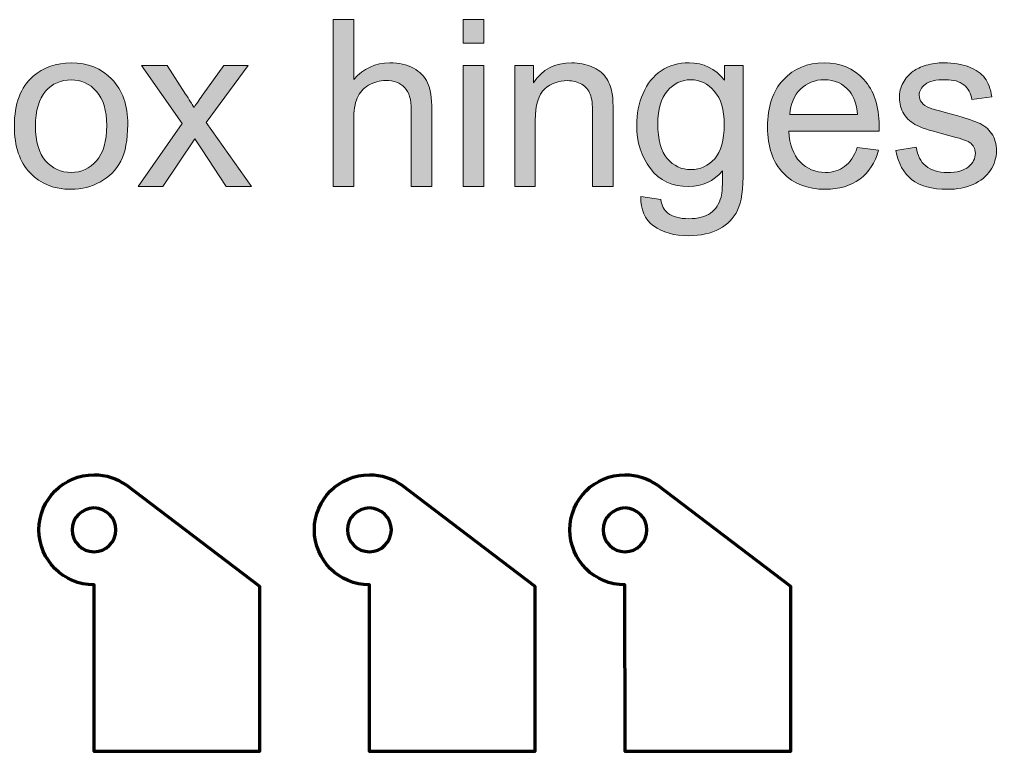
# Model space of a CAD drawing. Header units: inches. Extents: x 247 to 2765, y -1897 to -1110.
# Drawn here: x 679.2 to 696.93, y -1178.21 to -1164.93 of the extents above; entities that cross this region are included whole.
import ezdxf

# ---------------------------------------------------------------- set-up
doc = ezdxf.new("R2010")
doc.units = ezdxf.units.IN
doc.header["$MEASUREMENT"] = 0
doc.layers.add('Layer 1', color=7, linetype='Continuous')

# ---------------------------------------------------------------- blocks, each defined once
blk = doc.blocks.new('block 58')
at = {"layer": 'Layer 1', "color": 18, "lineweight": 70, "true_color": 0x010101}
blk.add_open_spline([(690.77, -1173.373), (690.606, -1173.255), (690.406, -1173.187), (690.189, -1173.187), (689.638, -1173.187), (689.189, -1173.635), (689.189, -1174.187), (689.189, -1174.738), (689.638, -1175.186), (690.189, -1175.186), (690.189, -1175.186), (690.19, -1178.207), (690.19, -1178.207), (690.19, -1178.207), (693.19, -1178.207), (693.19, -1178.207), (693.19, -1178.207), (693.19, -1175.207), (693.19, -1175.207), (693.19, -1175.207), (690.77, -1173.373), (690.77, -1173.373)], degree=3, knots=[0, 0, 0, 0, 1, 1, 1, 2, 2, 2, 3, 3, 3, 4, 4, 4, 5, 5, 5, 6, 6, 6, 7, 7, 7, 7], dxfattribs=at)
blk = doc.blocks.new('block 57')
at = {"layer": 'Layer 1', "color": 240, "lineweight": 70, "true_color": 0xec2227}
blk.add_open_spline([(690.189, -1173.79), (690.408, -1173.79), (690.586, -1173.967), (690.586, -1174.187), (690.586, -1174.406), (690.408, -1174.584), (690.189, -1174.584), (689.969, -1174.584), (689.792, -1174.406), (689.792, -1174.187), (689.792, -1173.967), (689.969, -1173.79), (690.189, -1173.79)], degree=3, knots=[0, 0, 0, 0, 1, 1, 1, 2, 2, 2, 3, 3, 3, 4, 4, 4, 4], dxfattribs=at)
at = {"layer": 'Layer 1'}
blk.add_blockref('block 58', (0, 0), dxfattribs=at)
blk = doc.blocks.new('block 60')
at = {"layer": 'Layer 1', "color": 18, "lineweight": 70, "true_color": 0x010101}
blk.add_open_spline([(686.134, -1173.373), (685.97, -1173.255), (685.77, -1173.187), (685.554, -1173.187), (685.001, -1173.187), (684.553, -1173.635), (684.553, -1174.187), (684.553, -1174.738), (685.001, -1175.186), (685.554, -1175.186), (685.554, -1175.186), (685.554, -1178.207), (685.554, -1178.207), (685.554, -1178.207), (688.553, -1178.207), (688.553, -1178.207), (688.553, -1178.207), (688.553, -1175.207), (688.553, -1175.207), (688.553, -1175.207), (686.134, -1173.373), (686.134, -1173.373)], degree=3, knots=[0, 0, 0, 0, 1, 1, 1, 2, 2, 2, 3, 3, 3, 4, 4, 4, 5, 5, 5, 6, 6, 6, 7, 7, 7, 7], dxfattribs=at)
blk = doc.blocks.new('block 59')
at = {"layer": 'Layer 1', "color": 240, "lineweight": 70, "true_color": 0xec2227}
blk.add_open_spline([(685.552, -1173.79), (685.772, -1173.79), (685.95, -1173.967), (685.95, -1174.187), (685.95, -1174.406), (685.772, -1174.584), (685.552, -1174.584), (685.333, -1174.584), (685.155, -1174.406), (685.155, -1174.187), (685.155, -1173.967), (685.333, -1173.79), (685.552, -1173.79)], degree=3, knots=[0, 0, 0, 0, 1, 1, 1, 2, 2, 2, 3, 3, 3, 4, 4, 4, 4], dxfattribs=at)
at = {"layer": 'Layer 1'}
blk.add_blockref('block 60', (0, 0), dxfattribs=at)
blk = doc.blocks.new('block 62')
at = {"layer": 'Layer 1', "color": 18, "lineweight": 70, "true_color": 0x010101}
blk.add_open_spline([(681.136, -1173.373), (680.973, -1173.255), (680.773, -1173.187), (680.555, -1173.187), (680.004, -1173.187), (679.556, -1173.635), (679.556, -1174.187), (679.556, -1174.738), (680.004, -1175.186), (680.555, -1175.186), (680.555, -1175.186), (680.555, -1178.207), (680.555, -1178.207), (680.555, -1178.207), (683.555, -1178.207), (683.555, -1178.207), (683.555, -1178.207), (683.555, -1175.207), (683.555, -1175.207), (683.555, -1175.207), (681.136, -1173.373), (681.136, -1173.373)], degree=3, knots=[0, 0, 0, 0, 1, 1, 1, 2, 2, 2, 3, 3, 3, 4, 4, 4, 5, 5, 5, 6, 6, 6, 7, 7, 7, 7], dxfattribs=at)
blk = doc.blocks.new('block 61')
at = {"layer": 'Layer 1', "color": 240, "lineweight": 70, "true_color": 0xec2227}
blk.add_open_spline([(680.555, -1173.79), (680.774, -1173.79), (680.952, -1173.967), (680.952, -1174.187), (680.952, -1174.406), (680.774, -1174.584), (680.555, -1174.584), (680.336, -1174.584), (680.158, -1174.406), (680.158, -1174.187), (680.158, -1173.967), (680.336, -1173.79), (680.555, -1173.79)], degree=3, knots=[0, 0, 0, 0, 1, 1, 1, 2, 2, 2, 3, 3, 3, 4, 4, 4, 4], dxfattribs=at)
at = {"layer": 'Layer 1'}
blk.add_blockref('block 62', (0, 0), dxfattribs=at)
blk = doc.blocks.new('block 125')
at = {"layer": 'Layer 1', "true_color": 0x3cb54a}
h = blk.add_hatch(color=95, dxfattribs=at)
h.dxf.hatch_style = 2
edge = h.paths.add_edge_path()
edge.add_spline(control_points=[(684.896, -1167.959), (684.896, -1167.959), (684.896, -1164.929), (684.896, -1164.929), (684.896, -1164.929), (685.268, -1164.929), (685.268, -1164.929), (685.268, -1164.929), (685.268, -1166.016), (685.268, -1166.016), (685.442, -1165.815), (685.661, -1165.715), (685.925, -1165.715), (686.088, -1165.715), (686.229, -1165.747), (686.349, -1165.811), (686.469, -1165.874), (686.554, -1165.963), (686.606, -1166.076), (686.658, -1166.189), (686.684, -1166.353), (686.684, -1166.568), (686.684, -1166.568), (686.684, -1167.959), (686.684, -1167.959), (686.684, -1167.959), (686.312, -1167.959), (686.312, -1167.959), (686.312, -1167.959), (686.312, -1166.568), (686.312, -1166.568), (686.312, -1166.383), (686.271, -1166.247), (686.19, -1166.163), (686.11, -1166.078), (685.996, -1166.036), (685.848, -1166.036), (685.738, -1166.036), (685.634, -1166.064), (685.537, -1166.121), (685.439, -1166.179), (685.37, -1166.256), (685.33, -1166.354), (685.288, -1166.451), (685.267, -1166.587), (685.267, -1166.758), (685.267, -1166.758), (685.267, -1167.959), (685.267, -1167.959), (685.267, -1167.959), (684.896, -1167.959), (684.896, -1167.959)], knot_values=[0, 0, 0, 0, 1, 1, 1, 2, 2, 2, 3, 3, 3, 4, 4, 4, 5, 5, 5, 6, 6, 6, 7, 7, 7, 8, 8, 8, 9, 9, 9, 10, 10, 10, 11, 11, 11, 12, 12, 12, 13, 13, 13, 14, 14, 14, 15, 15, 15, 16, 16, 16, 17, 17, 17, 17], degree=3, periodic=1)
h = blk.add_hatch(color=95, dxfattribs=at)
h.dxf.hatch_style = 2
h.paths.add_polyline_path([(687.253, -1165.357), (687.253, -1164.929), (687.625, -1164.929), (687.625, -1165.357)])
h.paths.add_polyline_path([(687.253, -1167.959), (687.253, -1165.764), (687.625, -1165.764), (687.625, -1167.959)])
h = blk.add_hatch(color=95, dxfattribs=at)
h.dxf.hatch_style = 2
edge = h.paths.add_edge_path()
edge.add_spline(control_points=[(679.11, -1166.862), (679.11, -1166.456), (679.223, -1166.154), (679.45, -1165.958), (679.638, -1165.796), (679.869, -1165.715), (680.14, -1165.715), (680.441, -1165.715), (680.689, -1165.813), (680.88, -1166.011), (681.072, -1166.21), (681.167, -1166.482), (681.167, -1166.831), (681.167, -1167.113), (681.125, -1167.336), (681.04, -1167.498), (680.955, -1167.66), (680.832, -1167.785), (680.67, -1167.875), (680.508, -1167.964), (680.332, -1168.009), (680.14, -1168.009), (679.833, -1168.009), (679.584, -1167.911), (679.395, -1167.713), (679.205, -1167.516), (679.11, -1167.232), (679.11, -1166.862)], knot_values=[0, 0, 0, 0, 1, 1, 1, 2, 2, 2, 3, 3, 3, 4, 4, 4, 5, 5, 5, 6, 6, 6, 7, 7, 7, 8, 8, 8, 9, 9, 9, 9], degree=3, periodic=1)
edge = h.paths.add_edge_path()
edge.add_spline(control_points=[(679.493, -1166.862), (679.493, -1167.143), (679.555, -1167.354), (679.677, -1167.493), (679.8, -1167.633), (679.954, -1167.704), (680.14, -1167.704), (680.324, -1167.704), (680.479, -1167.633), (680.601, -1167.492), (680.724, -1167.352), (680.785, -1167.137), (680.785, -1166.849), (680.785, -1166.578), (680.723, -1166.372), (680.6, -1166.232), (680.477, -1166.093), (680.324, -1166.023), (680.141, -1166.023), (679.955, -1166.023), (679.8, -1166.092), (679.677, -1166.231), (679.554, -1166.371), (679.493, -1166.581), (679.493, -1166.862)], knot_values=[0, 0, 0, 0, 1, 1, 1, 2, 2, 2, 3, 3, 3, 4, 4, 4, 5, 5, 5, 6, 6, 6, 7, 7, 7, 8, 8, 8, 8], degree=3, periodic=1)
h = blk.add_hatch(color=95, dxfattribs=at)
h.dxf.hatch_style = 2
edge = h.paths.add_edge_path()
edge.add_spline(control_points=[(681.355, -1167.959), (681.355, -1167.959), (682.157, -1166.818), (682.157, -1166.818), (682.157, -1166.818), (681.415, -1165.765), (681.415, -1165.765), (681.415, -1165.765), (681.88, -1165.765), (681.88, -1165.765), (681.88, -1165.765), (682.217, -1166.28), (682.217, -1166.28), (682.28, -1166.377), (682.331, -1166.459), (682.37, -1166.525), (682.43, -1166.434), (682.486, -1166.354), (682.537, -1166.283), (682.537, -1166.283), (682.908, -1165.764), (682.908, -1165.764), (682.908, -1165.764), (683.352, -1165.764), (683.352, -1165.764), (683.352, -1165.764), (682.593, -1166.798), (682.593, -1166.798), (682.593, -1166.798), (683.41, -1167.959), (683.41, -1167.959), (683.41, -1167.959), (682.953, -1167.959), (682.953, -1167.959), (682.953, -1167.959), (682.503, -1167.277), (682.503, -1167.277), (682.503, -1167.277), (682.383, -1167.093), (682.383, -1167.093), (682.383, -1167.093), (681.806, -1167.959), (681.806, -1167.959), (681.806, -1167.959), (681.355, -1167.959), (681.355, -1167.959)], knot_values=[0, 0, 0, 0, 1, 1, 1, 2, 2, 2, 3, 3, 3, 4, 4, 4, 5, 5, 5, 6, 6, 6, 7, 7, 7, 8, 8, 8, 9, 9, 9, 10, 10, 10, 11, 11, 11, 12, 12, 12, 13, 13, 13, 14, 14, 14, 15, 15, 15, 15], degree=3, periodic=1)
h = blk.add_hatch(color=95, dxfattribs=at)
h.dxf.hatch_style = 2
edge = h.paths.add_edge_path()
edge.add_spline(control_points=[(688.191, -1167.959), (688.191, -1167.959), (688.191, -1165.764), (688.191, -1165.764), (688.191, -1165.764), (688.526, -1165.764), (688.526, -1165.764), (688.526, -1165.764), (688.526, -1166.076), (688.526, -1166.076), (688.687, -1165.834), (688.92, -1165.715), (689.224, -1165.715), (689.356, -1165.715), (689.478, -1165.738), (689.588, -1165.786), (689.699, -1165.833), (689.783, -1165.896), (689.837, -1165.973), (689.893, -1166.049), (689.932, -1166.142), (689.953, -1166.248), (689.967, -1166.316), (689.974, -1166.437), (689.974, -1166.609), (689.974, -1166.609), (689.974, -1167.959), (689.974, -1167.959), (689.974, -1167.959), (689.602, -1167.959), (689.602, -1167.959), (689.602, -1167.959), (689.602, -1166.624), (689.602, -1166.624), (689.602, -1166.472), (689.587, -1166.359), (689.558, -1166.284), (689.529, -1166.209), (689.478, -1166.149), (689.404, -1166.104), (689.33, -1166.059), (689.244, -1166.037), (689.145, -1166.037), (688.987, -1166.037), (688.849, -1166.088), (688.734, -1166.188), (688.619, -1166.289), (688.562, -1166.479), (688.562, -1166.76), (688.562, -1166.76), (688.562, -1167.959), (688.562, -1167.959), (688.562, -1167.959), (688.191, -1167.959), (688.191, -1167.959)], knot_values=[0, 0, 0, 0, 1, 1, 1, 2, 2, 2, 3, 3, 3, 4, 4, 4, 5, 5, 5, 6, 6, 6, 7, 7, 7, 8, 8, 8, 9, 9, 9, 10, 10, 10, 11, 11, 11, 12, 12, 12, 13, 13, 13, 14, 14, 14, 15, 15, 15, 16, 16, 16, 17, 17, 17, 18, 18, 18, 18], degree=3, periodic=1)
h = blk.add_hatch(color=95, dxfattribs=at)
h.dxf.hatch_style = 2
edge = h.paths.add_edge_path()
edge.add_spline(control_points=[(690.477, -1168.141), (690.477, -1168.141), (690.839, -1168.195), (690.839, -1168.195), (690.854, -1168.307), (690.895, -1168.388), (690.964, -1168.439), (691.057, -1168.507), (691.183, -1168.542), (691.343, -1168.542), (691.515, -1168.542), (691.648, -1168.507), (691.742, -1168.439), (691.835, -1168.37), (691.899, -1168.273), (691.932, -1168.15), (691.951, -1168.074), (691.96, -1167.915), (691.959, -1167.672), (691.796, -1167.863), (691.593, -1167.959), (691.35, -1167.959), (691.049, -1167.959), (690.815, -1167.85), (690.65, -1167.632), (690.485, -1167.415), (690.402, -1167.154), (690.402, -1166.848), (690.402, -1166.639), (690.439, -1166.446), (690.516, -1166.269), (690.592, -1166.091), (690.7, -1165.955), (690.845, -1165.858), (690.99, -1165.762), (691.159, -1165.714), (691.352, -1165.714), (691.611, -1165.714), (691.826, -1165.818), (691.993, -1166.028), (691.993, -1166.028), (691.993, -1165.764), (691.993, -1165.764), (691.993, -1165.764), (692.336, -1165.764), (692.336, -1165.764), (692.336, -1165.764), (692.336, -1167.661), (692.336, -1167.661), (692.336, -1168.003), (692.301, -1168.245), (692.231, -1168.388), (692.163, -1168.531), (692.052, -1168.643), (691.901, -1168.726), (691.75, -1168.809), (691.565, -1168.851), (691.344, -1168.851), (691.082, -1168.851), (690.871, -1168.792), (690.709, -1168.674), (690.548, -1168.556), (690.472, -1168.378), (690.477, -1168.141)], knot_values=[0, 0, 0, 0, 1, 1, 1, 2, 2, 2, 3, 3, 3, 4, 4, 4, 5, 5, 5, 6, 6, 6, 7, 7, 7, 8, 8, 8, 9, 9, 9, 10, 10, 10, 11, 11, 11, 12, 12, 12, 13, 13, 13, 14, 14, 14, 15, 15, 15, 16, 16, 16, 17, 17, 17, 18, 18, 18, 19, 19, 19, 20, 20, 20, 21, 21, 21, 21], degree=3, periodic=1)
edge = h.paths.add_edge_path()
edge.add_spline(control_points=[(690.785, -1166.822), (690.785, -1167.11), (690.842, -1167.32), (690.956, -1167.452), (691.07, -1167.585), (691.214, -1167.651), (691.387, -1167.651), (691.557, -1167.651), (691.701, -1167.585), (691.817, -1167.454), (691.932, -1167.322), (691.99, -1167.116), (691.99, -1166.834), (691.99, -1166.565), (691.93, -1166.363), (691.81, -1166.226), (691.691, -1166.09), (691.549, -1166.022), (691.38, -1166.022), (691.214, -1166.022), (691.074, -1166.089), (690.959, -1166.223), (690.843, -1166.358), (690.785, -1166.558), (690.785, -1166.822)], knot_values=[0, 0, 0, 0, 1, 1, 1, 2, 2, 2, 3, 3, 3, 4, 4, 4, 5, 5, 5, 6, 6, 6, 7, 7, 7, 8, 8, 8, 8], degree=3, periodic=1)
h = blk.add_hatch(color=95, dxfattribs=at)
h.dxf.hatch_style = 2
edge = h.paths.add_edge_path()
edge.add_spline(control_points=[(694.403, -1167.252), (694.403, -1167.252), (694.787, -1167.3), (694.787, -1167.3), (694.726, -1167.525), (694.614, -1167.699), (694.45, -1167.823), (694.286, -1167.947), (694.077, -1168.008), (693.822, -1168.008), (693.501, -1168.008), (693.246, -1167.91), (693.058, -1167.712), (692.87, -1167.514), (692.776, -1167.237), (692.776, -1166.88), (692.776, -1166.51), (692.872, -1166.224), (693.062, -1166.02), (693.252, -1165.816), (693.498, -1165.714), (693.802, -1165.714), (694.095, -1165.714), (694.335, -1165.814), (694.521, -1166.015), (694.707, -1166.214), (694.8, -1166.495), (694.8, -1166.858), (694.8, -1166.88), (694.799, -1166.913), (694.798, -1166.957), (694.798, -1166.957), (693.16, -1166.957), (693.16, -1166.957), (693.174, -1167.198), (693.242, -1167.383), (693.365, -1167.51), (693.488, -1167.639), (693.641, -1167.703), (693.824, -1167.703), (693.961, -1167.703), (694.077, -1167.667), (694.173, -1167.595), (694.27, -1167.524), (694.346, -1167.41), (694.403, -1167.252)], knot_values=[0, 0, 0, 0, 1, 1, 1, 2, 2, 2, 3, 3, 3, 4, 4, 4, 5, 5, 5, 6, 6, 6, 7, 7, 7, 8, 8, 8, 9, 9, 9, 10, 10, 10, 11, 11, 11, 12, 12, 12, 13, 13, 13, 14, 14, 14, 15, 15, 15, 15], degree=3, periodic=1)
edge = h.paths.add_edge_path()
edge.add_spline(control_points=[(693.181, -1166.651), (693.181, -1166.651), (694.407, -1166.651), (694.407, -1166.651), (694.39, -1166.466), (694.343, -1166.328), (694.267, -1166.235), (694.148, -1166.092), (693.995, -1166.02), (693.805, -1166.02), (693.635, -1166.02), (693.49, -1166.078), (693.374, -1166.192), (693.257, -1166.306), (693.194, -1166.459), (693.181, -1166.651)], knot_values=[0, 0, 0, 0, 1, 1, 1, 2, 2, 2, 3, 3, 3, 4, 4, 4, 5, 5, 5, 5], degree=3, periodic=1)
h = blk.add_hatch(color=95, dxfattribs=at)
h.dxf.hatch_style = 2
edge = h.paths.add_edge_path()
edge.add_spline(control_points=[(695.106, -1167.304), (695.106, -1167.304), (695.474, -1167.246), (695.474, -1167.246), (695.494, -1167.394), (695.552, -1167.507), (695.646, -1167.586), (695.74, -1167.664), (695.873, -1167.704), (696.042, -1167.704), (696.212, -1167.704), (696.34, -1167.668), (696.422, -1167.599), (696.504, -1167.53), (696.546, -1167.447), (696.546, -1167.354), (696.546, -1167.27), (696.51, -1167.204), (696.436, -1167.156), (696.385, -1167.123), (696.258, -1167.081), (696.056, -1167.03), (695.784, -1166.961), (695.594, -1166.902), (695.489, -1166.851), (695.384, -1166.8), (695.303, -1166.731), (695.249, -1166.642), (695.194, -1166.553), (695.168, -1166.456), (695.168, -1166.347), (695.168, -1166.25), (695.19, -1166.159), (695.234, -1166.076), (695.278, -1165.992), (695.341, -1165.922), (695.418, -1165.868), (695.476, -1165.825), (695.554, -1165.788), (695.654, -1165.759), (695.754, -1165.729), (695.862, -1165.714), (695.976, -1165.714), (696.148, -1165.714), (696.299, -1165.739), (696.429, -1165.789), (696.56, -1165.839), (696.656, -1165.905), (696.718, -1165.99), (696.78, -1166.075), (696.823, -1166.188), (696.845, -1166.33), (696.845, -1166.33), (696.482, -1166.38), (696.482, -1166.38), (696.465, -1166.267), (696.417, -1166.179), (696.338, -1166.115), (696.259, -1166.052), (696.148, -1166.02), (696.003, -1166.02), (695.832, -1166.02), (695.71, -1166.048), (695.637, -1166.105), (695.564, -1166.161), (695.527, -1166.228), (695.527, -1166.303), (695.527, -1166.352), (695.542, -1166.396), (695.573, -1166.434), (695.603, -1166.474), (695.651, -1166.507), (695.715, -1166.533), (695.752, -1166.547), (695.862, -1166.578), (696.044, -1166.628), (696.307, -1166.698), (696.491, -1166.756), (696.595, -1166.8), (696.699, -1166.845), (696.781, -1166.911), (696.84, -1166.996), (696.899, -1167.081), (696.929, -1167.187), (696.929, -1167.314), (696.929, -1167.438), (696.892, -1167.555), (696.82, -1167.664), (696.747, -1167.774), (696.643, -1167.859), (696.506, -1167.919), (696.37, -1167.979), (696.216, -1168.009), (696.043, -1168.009), (695.758, -1168.009), (695.54, -1167.949), (695.39, -1167.831), (695.241, -1167.712), (695.147, -1167.537), (695.106, -1167.304)], knot_values=[0, 0, 0, 0, 1, 1, 1, 2, 2, 2, 3, 3, 3, 4, 4, 4, 5, 5, 5, 6, 6, 6, 7, 7, 7, 8, 8, 8, 9, 9, 9, 10, 10, 10, 11, 11, 11, 12, 12, 12, 13, 13, 13, 14, 14, 14, 15, 15, 15, 16, 16, 16, 17, 17, 17, 18, 18, 18, 19, 19, 19, 20, 20, 20, 21, 21, 21, 22, 22, 22, 23, 23, 23, 24, 24, 24, 25, 25, 25, 26, 26, 26, 27, 27, 27, 28, 28, 28, 29, 29, 29, 30, 30, 30, 31, 31, 31, 32, 32, 32, 33, 33, 33, 33], degree=3, periodic=1)
at = {"layer": 'Layer 1', "lineweight": 0}
for points in [[(687.253, -1165.357), (687.253, -1164.929), (687.625, -1164.929), (687.625, -1165.357), (687.253, -1165.357)], [(687.253, -1167.959), (687.253, -1165.764), (687.625, -1165.764), (687.625, -1167.959), (687.253, -1167.959)]]:
    blk.add_lwpolyline(points, dxfattribs=at)
for points, knots in [([(684.896, -1167.959), (684.896, -1167.959), (684.896, -1164.929), (684.896, -1164.929), (684.896, -1164.929), (685.268, -1164.929), (685.268, -1164.929), (685.268, -1164.929), (685.268, -1166.016), (685.268, -1166.016), (685.442, -1165.815), (685.661, -1165.715), (685.925, -1165.715), (686.088, -1165.715), (686.229, -1165.747), (686.349, -1165.811), (686.469, -1165.874), (686.554, -1165.963), (686.606, -1166.076), (686.658, -1166.189), (686.684, -1166.353), (686.684, -1166.568), (686.684, -1166.568), (686.684, -1167.959), (686.684, -1167.959), (686.684, -1167.959), (686.312, -1167.959), (686.312, -1167.959), (686.312, -1167.959), (686.312, -1166.568), (686.312, -1166.568), (686.312, -1166.383), (686.271, -1166.247), (686.19, -1166.163), (686.11, -1166.078), (685.996, -1166.036), (685.848, -1166.036), (685.738, -1166.036), (685.634, -1166.064), (685.537, -1166.121), (685.439, -1166.179), (685.37, -1166.256), (685.33, -1166.354), (685.288, -1166.451), (685.267, -1166.587), (685.267, -1166.758), (685.267, -1166.758), (685.267, -1167.959), (685.267, -1167.959), (685.267, -1167.959), (684.896, -1167.959), (684.896, -1167.959)], [0, 0, 0, 0, 1, 1, 1, 2, 2, 2, 3, 3, 3, 4, 4, 4, 5, 5, 5, 6, 6, 6, 7, 7, 7, 8, 8, 8, 9, 9, 9, 10, 10, 10, 11, 11, 11, 12, 12, 12, 13, 13, 13, 14, 14, 14, 15, 15, 15, 16, 16, 16, 17, 17, 17, 17]), ([(679.11, -1166.862), (679.11, -1166.456), (679.223, -1166.154), (679.45, -1165.958), (679.638, -1165.796), (679.869, -1165.715), (680.14, -1165.715), (680.441, -1165.715), (680.689, -1165.813), (680.88, -1166.011), (681.072, -1166.21), (681.167, -1166.482), (681.167, -1166.831), (681.167, -1167.113), (681.125, -1167.336), (681.04, -1167.498), (680.955, -1167.66), (680.832, -1167.785), (680.67, -1167.875), (680.508, -1167.964), (680.332, -1168.009), (680.14, -1168.009), (679.833, -1168.009), (679.584, -1167.911), (679.395, -1167.713), (679.205, -1167.516), (679.11, -1167.232), (679.11, -1166.862)], [0, 0, 0, 0, 1, 1, 1, 2, 2, 2, 3, 3, 3, 4, 4, 4, 5, 5, 5, 6, 6, 6, 7, 7, 7, 8, 8, 8, 9, 9, 9, 9]), ([(681.355, -1167.959), (681.355, -1167.959), (682.157, -1166.818), (682.157, -1166.818), (682.157, -1166.818), (681.415, -1165.765), (681.415, -1165.765), (681.415, -1165.765), (681.88, -1165.765), (681.88, -1165.765), (681.88, -1165.765), (682.217, -1166.28), (682.217, -1166.28), (682.28, -1166.377), (682.331, -1166.459), (682.37, -1166.525), (682.43, -1166.434), (682.486, -1166.354), (682.537, -1166.283), (682.537, -1166.283), (682.908, -1165.764), (682.908, -1165.764), (682.908, -1165.764), (683.352, -1165.764), (683.352, -1165.764), (683.352, -1165.764), (682.593, -1166.798), (682.593, -1166.798), (682.593, -1166.798), (683.41, -1167.959), (683.41, -1167.959), (683.41, -1167.959), (682.953, -1167.959), (682.953, -1167.959), (682.953, -1167.959), (682.503, -1167.277), (682.503, -1167.277), (682.503, -1167.277), (682.383, -1167.093), (682.383, -1167.093), (682.383, -1167.093), (681.806, -1167.959), (681.806, -1167.959), (681.806, -1167.959), (681.355, -1167.959), (681.355, -1167.959)], [0, 0, 0, 0, 1, 1, 1, 2, 2, 2, 3, 3, 3, 4, 4, 4, 5, 5, 5, 6, 6, 6, 7, 7, 7, 8, 8, 8, 9, 9, 9, 10, 10, 10, 11, 11, 11, 12, 12, 12, 13, 13, 13, 14, 14, 14, 15, 15, 15, 15]), ([(688.191, -1167.959), (688.191, -1167.959), (688.191, -1165.764), (688.191, -1165.764), (688.191, -1165.764), (688.526, -1165.764), (688.526, -1165.764), (688.526, -1165.764), (688.526, -1166.076), (688.526, -1166.076), (688.687, -1165.834), (688.92, -1165.715), (689.224, -1165.715), (689.356, -1165.715), (689.478, -1165.738), (689.588, -1165.786), (689.699, -1165.833), (689.783, -1165.896), (689.837, -1165.973), (689.893, -1166.049), (689.932, -1166.142), (689.953, -1166.248), (689.967, -1166.316), (689.974, -1166.437), (689.974, -1166.609), (689.974, -1166.609), (689.974, -1167.959), (689.974, -1167.959), (689.974, -1167.959), (689.602, -1167.959), (689.602, -1167.959), (689.602, -1167.959), (689.602, -1166.624), (689.602, -1166.624), (689.602, -1166.472), (689.587, -1166.359), (689.558, -1166.284), (689.529, -1166.209), (689.478, -1166.149), (689.404, -1166.104), (689.33, -1166.059), (689.244, -1166.037), (689.145, -1166.037), (688.987, -1166.037), (688.849, -1166.088), (688.734, -1166.188), (688.619, -1166.289), (688.562, -1166.479), (688.562, -1166.76), (688.562, -1166.76), (688.562, -1167.959), (688.562, -1167.959), (688.562, -1167.959), (688.191, -1167.959), (688.191, -1167.959)], [0, 0, 0, 0, 1, 1, 1, 2, 2, 2, 3, 3, 3, 4, 4, 4, 5, 5, 5, 6, 6, 6, 7, 7, 7, 8, 8, 8, 9, 9, 9, 10, 10, 10, 11, 11, 11, 12, 12, 12, 13, 13, 13, 14, 14, 14, 15, 15, 15, 16, 16, 16, 17, 17, 17, 18, 18, 18, 18]), ([(690.477, -1168.141), (690.477, -1168.141), (690.839, -1168.195), (690.839, -1168.195), (690.854, -1168.307), (690.895, -1168.388), (690.964, -1168.439), (691.057, -1168.507), (691.183, -1168.542), (691.343, -1168.542), (691.515, -1168.542), (691.648, -1168.507), (691.742, -1168.439), (691.835, -1168.37), (691.899, -1168.273), (691.932, -1168.15), (691.951, -1168.074), (691.96, -1167.915), (691.959, -1167.672), (691.796, -1167.863), (691.593, -1167.959), (691.35, -1167.959), (691.049, -1167.959), (690.815, -1167.85), (690.65, -1167.632), (690.485, -1167.415), (690.402, -1167.154), (690.402, -1166.848), (690.402, -1166.639), (690.439, -1166.446), (690.516, -1166.269), (690.592, -1166.091), (690.7, -1165.955), (690.845, -1165.858), (690.99, -1165.762), (691.159, -1165.714), (691.352, -1165.714), (691.611, -1165.714), (691.826, -1165.818), (691.993, -1166.028), (691.993, -1166.028), (691.993, -1165.764), (691.993, -1165.764), (691.993, -1165.764), (692.336, -1165.764), (692.336, -1165.764), (692.336, -1165.764), (692.336, -1167.661), (692.336, -1167.661), (692.336, -1168.003), (692.301, -1168.245), (692.231, -1168.388), (692.163, -1168.531), (692.052, -1168.643), (691.901, -1168.726), (691.75, -1168.809), (691.565, -1168.851), (691.344, -1168.851), (691.082, -1168.851), (690.871, -1168.792), (690.709, -1168.674), (690.548, -1168.556), (690.472, -1168.378), (690.477, -1168.141)], [0, 0, 0, 0, 1, 1, 1, 2, 2, 2, 3, 3, 3, 4, 4, 4, 5, 5, 5, 6, 6, 6, 7, 7, 7, 8, 8, 8, 9, 9, 9, 10, 10, 10, 11, 11, 11, 12, 12, 12, 13, 13, 13, 14, 14, 14, 15, 15, 15, 16, 16, 16, 17, 17, 17, 18, 18, 18, 19, 19, 19, 20, 20, 20, 21, 21, 21, 21]), ([(694.403, -1167.252), (694.403, -1167.252), (694.787, -1167.3), (694.787, -1167.3), (694.726, -1167.525), (694.614, -1167.699), (694.45, -1167.823), (694.286, -1167.947), (694.077, -1168.008), (693.822, -1168.008), (693.501, -1168.008), (693.246, -1167.91), (693.058, -1167.712), (692.87, -1167.514), (692.776, -1167.237), (692.776, -1166.88), (692.776, -1166.51), (692.872, -1166.224), (693.062, -1166.02), (693.252, -1165.816), (693.498, -1165.714), (693.802, -1165.714), (694.095, -1165.714), (694.335, -1165.814), (694.521, -1166.015), (694.707, -1166.214), (694.8, -1166.495), (694.8, -1166.858), (694.8, -1166.88), (694.799, -1166.913), (694.798, -1166.957), (694.798, -1166.957), (693.16, -1166.957), (693.16, -1166.957), (693.174, -1167.198), (693.242, -1167.383), (693.365, -1167.51), (693.488, -1167.639), (693.641, -1167.703), (693.824, -1167.703), (693.961, -1167.703), (694.077, -1167.667), (694.173, -1167.595), (694.27, -1167.524), (694.346, -1167.41), (694.403, -1167.252)], [0, 0, 0, 0, 1, 1, 1, 2, 2, 2, 3, 3, 3, 4, 4, 4, 5, 5, 5, 6, 6, 6, 7, 7, 7, 8, 8, 8, 9, 9, 9, 10, 10, 10, 11, 11, 11, 12, 12, 12, 13, 13, 13, 14, 14, 14, 15, 15, 15, 15]), ([(695.106, -1167.304), (695.106, -1167.304), (695.474, -1167.246), (695.474, -1167.246), (695.494, -1167.394), (695.552, -1167.507), (695.646, -1167.586), (695.74, -1167.664), (695.873, -1167.704), (696.042, -1167.704), (696.212, -1167.704), (696.34, -1167.668), (696.422, -1167.599), (696.504, -1167.53), (696.546, -1167.447), (696.546, -1167.354), (696.546, -1167.27), (696.51, -1167.204), (696.436, -1167.156), (696.385, -1167.123), (696.258, -1167.081), (696.056, -1167.03), (695.784, -1166.961), (695.594, -1166.902), (695.489, -1166.851), (695.384, -1166.8), (695.303, -1166.731), (695.249, -1166.642), (695.194, -1166.553), (695.168, -1166.456), (695.168, -1166.347), (695.168, -1166.25), (695.19, -1166.159), (695.234, -1166.076), (695.278, -1165.992), (695.341, -1165.922), (695.418, -1165.868), (695.476, -1165.825), (695.554, -1165.788), (695.654, -1165.759), (695.754, -1165.729), (695.862, -1165.714), (695.976, -1165.714), (696.148, -1165.714), (696.299, -1165.739), (696.429, -1165.789), (696.56, -1165.839), (696.656, -1165.905), (696.718, -1165.99), (696.78, -1166.075), (696.823, -1166.188), (696.845, -1166.33), (696.845, -1166.33), (696.482, -1166.38), (696.482, -1166.38), (696.465, -1166.267), (696.417, -1166.179), (696.338, -1166.115), (696.259, -1166.052), (696.148, -1166.02), (696.003, -1166.02), (695.832, -1166.02), (695.71, -1166.048), (695.637, -1166.105), (695.564, -1166.161), (695.527, -1166.228), (695.527, -1166.303), (695.527, -1166.352), (695.542, -1166.396), (695.573, -1166.434), (695.603, -1166.474), (695.651, -1166.507), (695.715, -1166.533), (695.752, -1166.547), (695.862, -1166.578), (696.044, -1166.628), (696.307, -1166.698), (696.491, -1166.756), (696.595, -1166.8), (696.699, -1166.845), (696.781, -1166.911), (696.84, -1166.996), (696.899, -1167.081), (696.929, -1167.187), (696.929, -1167.314), (696.929, -1167.438), (696.892, -1167.555), (696.82, -1167.664), (696.747, -1167.774), (696.643, -1167.859), (696.506, -1167.919), (696.37, -1167.979), (696.216, -1168.009), (696.043, -1168.009), (695.758, -1168.009), (695.54, -1167.949), (695.39, -1167.831), (695.241, -1167.712), (695.147, -1167.537), (695.106, -1167.304)], [0, 0, 0, 0, 1, 1, 1, 2, 2, 2, 3, 3, 3, 4, 4, 4, 5, 5, 5, 6, 6, 6, 7, 7, 7, 8, 8, 8, 9, 9, 9, 10, 10, 10, 11, 11, 11, 12, 12, 12, 13, 13, 13, 14, 14, 14, 15, 15, 15, 16, 16, 16, 17, 17, 17, 18, 18, 18, 19, 19, 19, 20, 20, 20, 21, 21, 21, 22, 22, 22, 23, 23, 23, 24, 24, 24, 25, 25, 25, 26, 26, 26, 27, 27, 27, 28, 28, 28, 29, 29, 29, 30, 30, 30, 31, 31, 31, 32, 32, 32, 33, 33, 33, 33]), ([(679.493, -1166.862), (679.493, -1167.143), (679.555, -1167.354), (679.677, -1167.493), (679.8, -1167.633), (679.954, -1167.704), (680.14, -1167.704), (680.324, -1167.704), (680.479, -1167.633), (680.601, -1167.492), (680.724, -1167.352), (680.785, -1167.137), (680.785, -1166.849), (680.785, -1166.578), (680.723, -1166.372), (680.6, -1166.232), (680.477, -1166.093), (680.324, -1166.023), (680.141, -1166.023), (679.955, -1166.023), (679.8, -1166.092), (679.677, -1166.231), (679.554, -1166.371), (679.493, -1166.581), (679.493, -1166.862)], [0, 0, 0, 0, 1, 1, 1, 2, 2, 2, 3, 3, 3, 4, 4, 4, 5, 5, 5, 6, 6, 6, 7, 7, 7, 8, 8, 8, 8]), ([(690.785, -1166.822), (690.785, -1167.11), (690.842, -1167.32), (690.956, -1167.452), (691.07, -1167.585), (691.214, -1167.651), (691.387, -1167.651), (691.557, -1167.651), (691.701, -1167.585), (691.817, -1167.454), (691.932, -1167.322), (691.99, -1167.116), (691.99, -1166.834), (691.99, -1166.565), (691.93, -1166.363), (691.81, -1166.226), (691.691, -1166.09), (691.549, -1166.022), (691.38, -1166.022), (691.214, -1166.022), (691.074, -1166.089), (690.959, -1166.223), (690.843, -1166.358), (690.785, -1166.558), (690.785, -1166.822)], [0, 0, 0, 0, 1, 1, 1, 2, 2, 2, 3, 3, 3, 4, 4, 4, 5, 5, 5, 6, 6, 6, 7, 7, 7, 8, 8, 8, 8]), ([(693.181, -1166.651), (693.181, -1166.651), (694.407, -1166.651), (694.407, -1166.651), (694.39, -1166.466), (694.343, -1166.328), (694.267, -1166.235), (694.148, -1166.092), (693.995, -1166.02), (693.805, -1166.02), (693.635, -1166.02), (693.49, -1166.078), (693.374, -1166.192), (693.257, -1166.306), (693.194, -1166.459), (693.181, -1166.651)], [0, 0, 0, 0, 1, 1, 1, 2, 2, 2, 3, 3, 3, 4, 4, 4, 5, 5, 5, 5])]:
    blk.add_open_spline(points, degree=3, knots=knots, dxfattribs=at)

msp = doc.modelspace()

# ---------------------------------------------------------------- block references
at = {"layer": 'Layer 1'}
for name in ['block 125', 'block 61', 'block 59', 'block 57']:
    msp.add_blockref(name, (0, 0), dxfattribs=at)

doc.saveas('drawing.dxf')
